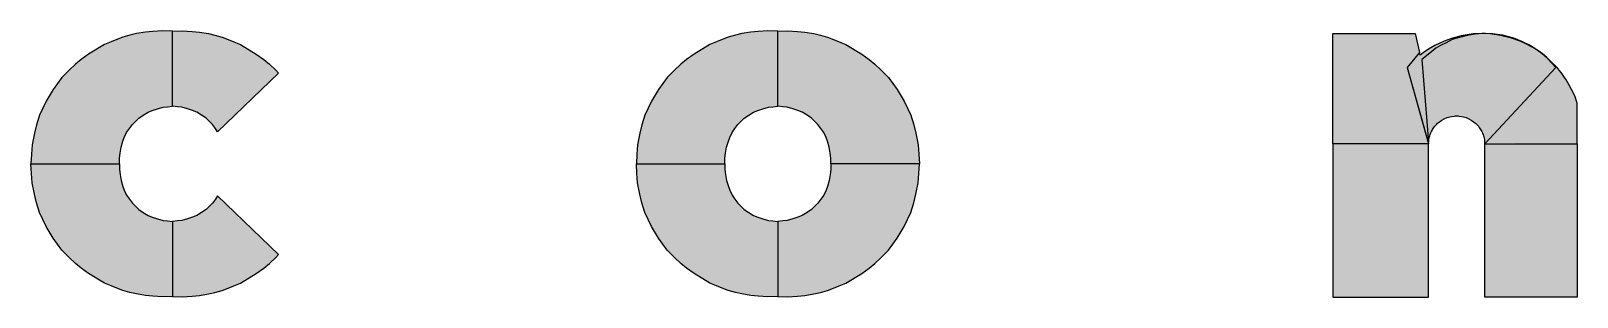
# Model space of a CAD drawing. Extents: x 0 to 119, y 0 to 84.
# Drawn here: x 112.808 to 113.933, y 7.753 to 7.947 of the extents above; entities that cross this region are included whole.
import ezdxf

# ---------------------------------------------------------------- set-up
doc = ezdxf.new("R2010")
doc.units = 0
doc.header["$MEASUREMENT"] = 0
doc.layers.add('15', color=8, linetype='CONTINUOUS')

msp = doc.modelspace()

# ---------------------------------------------------------------- linework, layer by layer
at = {"layer": '15', "linetype": 'Continuous'}
for points in [[(112.872308, 7.849754), (112.872308, 7.853894), (112.872861, 7.857548), (112.873522, 7.861849), (112.87486, 7.866354), (112.875885, 7.869024), (112.877595, 7.872473), (112.879591, 7.87557), (112.881799, 7.878364), (112.884034, 7.880599), (112.886436, 7.883001), (112.889672, 7.88517), (112.89325, 7.887347), (112.896277, 7.888706), (112.899947, 7.889907), (112.90415, 7.891041), (112.90722, 7.891375), (112.91091, 7.891685), (112.910912, 7.946476), (112.903718, 7.94661), (112.896666, 7.946208), (112.891257, 7.945581), (112.884749, 7.944594), (112.880007, 7.943491), (112.874768, 7.941947), (112.870357, 7.940403), (112.866276, 7.938694), (112.861424, 7.936653), (112.849897, 7.929737), (112.844409, 7.925783), (112.840264, 7.922468), (112.835713, 7.917917), (112.830394, 7.912598), (112.824161, 7.903906), (112.818969, 7.89541), (112.814092, 7.885184), (112.81189, 7.878262), (112.810474, 7.871969), (112.808875, 7.863694), (112.808271, 7.856708), (112.807943, 7.849754), (112.872308, 7.849754)], [(112.943771, 7.873176), (112.942229, 7.87557), (112.940021, 7.878364), (112.937786, 7.880599), (112.935384, 7.883001), (112.932148, 7.88517), (112.928569, 7.887347), (112.925542, 7.888706), (112.921872, 7.889907), (112.917669, 7.891041), (112.9146, 7.891375), (112.91091, 7.891685), (112.910908, 7.946476), (112.918102, 7.94661), (112.925153, 7.946208), (112.930563, 7.945581), (112.937071, 7.944594), (112.941813, 7.943491), (112.947051, 7.941947), (112.951463, 7.940403), (112.955543, 7.938694), (112.960396, 7.936653), (112.971922, 7.929737), (112.977411, 7.925783), (112.981556, 7.922468), (112.986107, 7.917917), (112.988121, 7.915903), (112.943771, 7.873176)], [(113.312827, 7.849754), (113.312827, 7.853894), (113.313379, 7.857548), (113.314041, 7.861849), (113.315378, 7.866354), (113.316404, 7.869024), (113.318114, 7.872473), (113.32011, 7.87557), (113.322317, 7.878364), (113.324553, 7.880599), (113.326955, 7.883001), (113.330191, 7.88517), (113.333769, 7.887347), (113.336796, 7.888706), (113.340466, 7.889907), (113.344669, 7.891041), (113.347739, 7.891375), (113.351429, 7.891685), (113.351431, 7.946476), (113.344237, 7.94661), (113.337185, 7.946208), (113.331775, 7.945581), (113.325268, 7.944594), (113.320525, 7.943491), (113.315287, 7.941947), (113.310876, 7.940403), (113.306795, 7.938694), (113.301943, 7.936653), (113.290416, 7.929737), (113.284928, 7.925783), (113.280782, 7.922468), (113.276232, 7.917917), (113.270913, 7.912598), (113.26468, 7.903906), (113.259488, 7.89541), (113.254611, 7.885184), (113.252408, 7.878262), (113.250993, 7.871969), (113.249393, 7.863694), (113.24879, 7.856708), (113.248462, 7.849754), (113.312827, 7.849754)], [(113.39003, 7.849754), (113.39003, 7.853894), (113.389478, 7.857548), (113.388816, 7.861849), (113.387479, 7.866354), (113.386453, 7.869024), (113.384743, 7.872473), (113.382748, 7.87557), (113.38054, 7.878364), (113.378304, 7.880599), (113.375902, 7.883001), (113.372666, 7.88517), (113.369088, 7.887347), (113.366061, 7.888706), (113.362391, 7.889907), (113.358188, 7.891041), (113.355119, 7.891375), (113.351429, 7.891685), (113.351427, 7.946476), (113.358621, 7.94661), (113.365672, 7.946208), (113.371082, 7.945581), (113.377589, 7.944594), (113.382332, 7.943491), (113.38757, 7.941947), (113.391981, 7.940403), (113.396062, 7.938694), (113.400915, 7.936653), (113.412441, 7.929737), (113.417929, 7.925783), (113.422075, 7.922468), (113.426625, 7.917917), (113.431945, 7.912598), (113.438177, 7.903906), (113.443369, 7.89541), (113.448246, 7.885184), (113.450449, 7.878262), (113.451865, 7.871969), (113.453464, 7.863694), (113.454067, 7.856708), (113.454395, 7.849754), (113.39003, 7.849754)], [(113.809289, 7.919951), (113.824817, 7.864563), (113.755322, 7.864236), (113.755322, 7.944636), (113.815211, 7.944636), (113.818339, 7.930738), (113.809289, 7.919951)], [(113.82481, 7.86424), (113.824817, 7.864563), (113.824822, 7.864818), (113.824841, 7.865265), (113.82486, 7.865604), (113.824905, 7.866133), (113.824964, 7.866688), (113.82507, 7.867471), (113.82525, 7.868407), (113.825463, 7.869355), (113.825711, 7.8702), (113.826051, 7.871204), (113.826345, 7.871956), (113.826677, 7.872714), (113.826927, 7.873246), (113.827402, 7.874148), (113.827812, 7.874847), (113.828292, 7.875594), (113.828754, 7.876255), (113.829402, 7.877107), (113.830044, 7.877846), (113.830827, 7.87867), (113.831464, 7.879307), (113.832864, 7.880455), (113.834604, 7.881673), (113.836299, 7.882575), (113.838326, 7.883433), (113.840286, 7.884021), (113.841646, 7.884331), (113.843692, 7.884575), (113.844446, 7.884621), (113.845147, 7.884637), (113.846086, 7.884616), (113.846841, 7.884571), (113.848887, 7.884326), (113.850247, 7.884016), (113.852207, 7.883429), (113.854233, 7.882571), (113.855929, 7.881669), (113.857669, 7.880451), (113.859068, 7.879303), (113.859705, 7.878666), (113.860489, 7.877842), (113.861131, 7.877103), (113.861779, 7.876251), (113.862241, 7.875589), (113.862721, 7.874842), (113.86313, 7.874144), (113.863605, 7.873242), (113.863856, 7.87271), (113.864188, 7.871951), (113.864481, 7.871199), (113.864821, 7.870195), (113.865069, 7.869351), (113.865283, 7.868402), (113.865462, 7.867467), (113.865569, 7.866684), (113.865611, 7.866288), (113.865611, 7.865406), (113.865611, 7.865084), (113.865611, 7.864809), (113.865611, 7.864571), (113.865611, 7.864236), (113.932922, 7.864236), (113.932922, 7.888897), (113.932922, 7.893923), (113.932685, 7.894722), (113.93119, 7.899403), (113.928785, 7.903954), (113.927021, 7.907614), (113.925034, 7.910945), (113.923368, 7.913363), (113.921326, 7.916264), (113.919929, 7.917983), (113.918328, 7.919948), (113.914132, 7.924113), (113.910847, 7.927254), (113.907703, 7.929844), (113.90439, 7.932196), (113.900769, 7.934434), (113.895694, 7.937274), (113.891484, 7.939113), (113.885272, 7.941383), (113.877106, 7.943302), (113.869785, 7.944446), (113.863583, 7.944643), (113.857418, 7.944391), (113.848598, 7.943017), (113.841535, 7.940956), (113.836309, 7.939197), (113.829471, 7.935876), (113.824847, 7.933259), (113.820874, 7.93059), (113.818749, 7.92892), (113.818339, 7.930738), (113.812639, 7.923943), (113.809289, 7.919951), (113.824811, 7.864236)], [(113.82481, 7.86424), (113.824817, 7.864563), (113.824822, 7.864818), (113.824841, 7.865265), (113.82486, 7.865604), (113.824905, 7.866133), (113.824964, 7.866688), (113.82507, 7.867471), (113.82525, 7.868407), (113.825463, 7.869355), (113.825711, 7.8702), (113.826051, 7.871204), (113.826345, 7.871956), (113.826677, 7.872714), (113.826927, 7.873246), (113.827402, 7.874148), (113.827812, 7.874847), (113.828292, 7.875594), (113.828754, 7.876255), (113.829402, 7.877107), (113.830044, 7.877846), (113.830827, 7.87867), (113.831464, 7.879307), (113.832864, 7.880455), (113.834604, 7.881673), (113.836299, 7.882575), (113.838326, 7.883433), (113.840286, 7.884021), (113.841646, 7.884331), (113.843692, 7.884575), (113.844446, 7.884621), (113.845147, 7.884637), (113.846086, 7.884616), (113.846841, 7.884571), (113.848887, 7.884326), (113.850247, 7.884016), (113.852207, 7.883429), (113.854233, 7.882571), (113.855929, 7.881669), (113.857669, 7.880451), (113.859068, 7.879303), (113.859705, 7.878666), (113.860489, 7.877842), (113.861131, 7.877103), (113.861779, 7.876251), (113.862241, 7.875589), (113.862721, 7.874842), (113.86313, 7.874144), (113.863605, 7.873242), (113.863856, 7.87271), (113.864188, 7.871951), (113.864481, 7.871199), (113.864821, 7.870195), (113.865069, 7.869351), (113.865283, 7.868402), (113.865462, 7.867467), (113.865569, 7.866684), (113.865628, 7.866129), (113.865673, 7.865599), (113.865692, 7.86526), (113.865711, 7.864813), (113.865715, 7.864559), (113.865722, 7.864236), (113.9174, 7.919951), (113.914586, 7.92317), (113.911447, 7.926457), (113.908873, 7.92872), (113.906442, 7.930725), (113.902293, 7.933783), (113.897911, 7.936493), (113.892729, 7.938814), (113.886898, 7.941356), (113.87863, 7.943429), (113.871309, 7.944574), (113.866196, 7.944642), (113.86368, 7.944581), (113.858781, 7.944316), (113.85288, 7.943269), (113.847454, 7.941841), (113.842124, 7.940223), (113.837555, 7.937939), (113.833557, 7.935845), (113.830131, 7.933941), (113.82718, 7.931657), (113.823373, 7.928516), (113.820011, 7.92575), (113.82485, 7.865434)], [(113.824811, 7.864236), (113.755322, 7.864236), (113.755322, 7.752636), (113.824922, 7.752636), (113.824811, 7.864236)], [(113.865722, 7.864236), (113.932922, 7.864236), (113.932922, 7.752636), (113.865722, 7.752636), (113.865722, 7.864236)], [(112.872308, 7.849754), (112.872308, 7.845615), (112.872861, 7.841961), (112.873522, 7.83766), (112.87486, 7.833155), (112.875885, 7.830485), (112.877595, 7.827036), (112.879591, 7.823939), (112.881799, 7.821145), (112.884034, 7.818909), (112.886436, 7.816507), (112.889672, 7.814339), (112.89325, 7.812162), (112.896277, 7.810803), (112.899947, 7.809602), (112.90415, 7.808467), (112.90722, 7.808134), (112.91091, 7.807824), (112.910912, 7.753033), (112.903718, 7.752898), (112.896666, 7.7533), (112.891257, 7.753928), (112.884749, 7.754915), (112.880007, 7.756018), (112.874768, 7.757562), (112.870357, 7.759106), (112.866276, 7.760815), (112.861424, 7.762856), (112.849897, 7.769772), (112.844409, 7.773726), (112.840264, 7.777041), (112.835713, 7.781592), (112.830394, 7.786911), (112.824161, 7.795603), (112.818969, 7.804099), (112.814092, 7.814325), (112.81189, 7.821247), (112.810474, 7.82754), (112.808875, 7.835815), (112.808271, 7.842801), (112.807943, 7.849754), (112.872308, 7.849754)], [(113.312827, 7.849754), (113.312827, 7.845615), (113.313379, 7.841961), (113.314041, 7.83766), (113.315378, 7.833155), (113.316404, 7.830485), (113.318114, 7.827036), (113.32011, 7.823939), (113.322317, 7.821145), (113.324553, 7.818909), (113.326955, 7.816507), (113.330191, 7.814339), (113.333769, 7.812162), (113.336796, 7.810803), (113.340466, 7.809602), (113.344669, 7.808467), (113.347739, 7.808134), (113.351429, 7.807824), (113.351431, 7.753033), (113.344237, 7.752898), (113.337185, 7.7533), (113.331775, 7.753928), (113.325268, 7.754915), (113.320525, 7.756018), (113.315287, 7.757562), (113.310876, 7.759106), (113.306795, 7.760815), (113.301943, 7.762856), (113.290416, 7.769772), (113.284928, 7.773726), (113.280782, 7.777041), (113.276232, 7.781592), (113.270913, 7.786911), (113.26468, 7.795603), (113.259488, 7.804099), (113.254611, 7.814325), (113.252408, 7.821247), (113.250993, 7.82754), (113.249393, 7.835815), (113.24879, 7.842801), (113.248462, 7.849754), (113.312827, 7.849754)], [(113.39003, 7.849754), (113.39003, 7.845615), (113.389478, 7.841961), (113.388816, 7.83766), (113.387479, 7.833155), (113.386453, 7.830485), (113.384743, 7.827036), (113.382748, 7.823939), (113.38054, 7.821145), (113.378304, 7.818909), (113.375902, 7.816507), (113.372666, 7.814339), (113.369088, 7.812162), (113.366061, 7.810803), (113.362391, 7.809602), (113.358188, 7.808467), (113.355119, 7.808134), (113.351429, 7.807824), (113.351427, 7.753033), (113.358621, 7.752898), (113.365672, 7.7533), (113.371082, 7.753928), (113.377589, 7.754915), (113.382332, 7.756018), (113.38757, 7.757562), (113.391982, 7.759106), (113.396062, 7.760815), (113.400915, 7.762856), (113.412441, 7.769772), (113.417929, 7.773726), (113.422075, 7.777041), (113.426625, 7.781592), (113.431945, 7.786911), (113.438177, 7.795603), (113.443369, 7.804099), (113.448246, 7.814325), (113.450449, 7.821247), (113.451865, 7.82754), (113.453464, 7.835815), (113.454067, 7.842801), (113.454395, 7.849754), (113.39003, 7.849754)], [(112.943771, 7.826333), (112.942229, 7.823939), (112.940021, 7.821145), (112.937786, 7.818909), (112.935384, 7.816507), (112.932148, 7.814339), (112.928569, 7.812162), (112.925542, 7.810803), (112.921872, 7.809602), (112.917669, 7.808467), (112.9146, 7.808134), (112.91091, 7.807824), (112.910908, 7.753033), (112.918102, 7.752898), (112.925153, 7.7533), (112.930563, 7.753928), (112.937071, 7.754915), (112.941813, 7.756018), (112.947051, 7.757562), (112.951463, 7.759106), (112.955543, 7.760815), (112.960396, 7.762856), (112.971922, 7.769772), (112.977411, 7.773726), (112.981556, 7.777041), (112.986107, 7.781592), (112.988121, 7.783606), (112.943771, 7.826333)]]:
    msp.add_lwpolyline(points, dxfattribs=at)
for points in [[(112.874768, 7.941947), (112.87486, 7.866354), (112.880007, 7.943491)], [(112.87486, 7.866354), (112.875885, 7.869024), (112.880007, 7.943491)], [(112.880007, 7.943491), (112.875885, 7.869024), (112.877595, 7.872473)], [(112.879591, 7.87557), (112.880007, 7.943491), (112.877595, 7.872473)], [(112.881799, 7.878364), (112.880007, 7.943491), (112.879591, 7.87557)], [(112.881799, 7.878364), (112.884749, 7.944594), (112.880007, 7.943491)], [(112.884034, 7.880599), (112.884749, 7.944594), (112.881799, 7.878364)], [(112.884034, 7.880599), (112.886436, 7.883001), (112.884749, 7.944594)], [(112.884749, 7.944594), (112.886436, 7.883001), (112.891257, 7.945581)], [(112.886436, 7.883001), (112.889672, 7.88517), (112.891257, 7.945581)], [(112.889672, 7.88517), (112.89325, 7.887347), (112.891257, 7.945581)], [(112.89325, 7.887347), (112.896666, 7.946208), (112.891257, 7.945581)], [(112.89325, 7.887347), (112.896277, 7.888706), (112.896666, 7.946208)], [(112.896277, 7.888706), (112.899947, 7.889907), (112.896666, 7.946208)], [(112.896666, 7.946208), (112.899947, 7.889907), (112.903718, 7.94661)], [(112.899947, 7.889907), (112.90415, 7.891041), (112.903718, 7.94661)], [(112.903718, 7.94661), (112.90415, 7.891041), (112.910912, 7.946476)], [(112.90415, 7.891041), (112.90722, 7.891375), (112.910912, 7.946476)], [(112.910912, 7.946476), (112.90722, 7.891375), (112.91091, 7.891685)], [(112.91091, 7.891685), (112.910908, 7.946476), (112.918102, 7.94661)], [(112.9146, 7.891375), (112.91091, 7.891685), (112.918102, 7.94661)], [(112.917669, 7.891041), (112.9146, 7.891375), (112.918102, 7.94661)], [(112.917669, 7.891041), (112.918102, 7.94661), (112.921872, 7.889907)], [(112.918102, 7.94661), (112.925153, 7.946208), (112.921872, 7.889907)], [(112.921872, 7.889907), (112.925153, 7.946208), (112.925542, 7.888706)], [(112.925153, 7.946208), (112.930563, 7.945581), (112.925542, 7.888706)], [(112.925542, 7.888706), (112.930563, 7.945581), (112.928569, 7.887347)], [(112.932148, 7.88517), (112.928569, 7.887347), (112.930563, 7.945581)], [(112.932148, 7.88517), (112.930563, 7.945581), (112.937071, 7.944594)], [(112.932148, 7.88517), (112.937071, 7.944594), (112.935384, 7.883001)], [(112.937786, 7.880599), (112.935384, 7.883001), (112.937071, 7.944594)], [(112.937786, 7.880599), (112.937071, 7.944594), (112.941813, 7.943491)], [(112.937786, 7.880599), (112.941813, 7.943491), (112.940021, 7.878364)], [(112.942229, 7.87557), (112.940021, 7.878364), (112.941813, 7.943491)], [(112.942229, 7.87557), (112.941813, 7.943491), (112.947051, 7.941947)], [(113.315287, 7.941947), (113.315378, 7.866354), (113.320525, 7.943491)], [(113.315378, 7.866354), (113.316404, 7.869024), (113.320525, 7.943491)], [(113.320525, 7.943491), (113.316404, 7.869024), (113.318114, 7.872473)], [(113.32011, 7.87557), (113.320525, 7.943491), (113.318114, 7.872473)], [(113.322317, 7.878364), (113.320525, 7.943491), (113.32011, 7.87557)], [(113.322317, 7.878364), (113.325268, 7.944594), (113.320525, 7.943491)], [(113.324553, 7.880599), (113.325268, 7.944594), (113.322317, 7.878364)], [(113.324553, 7.880599), (113.326955, 7.883001), (113.325268, 7.944594)], [(113.325268, 7.944594), (113.326955, 7.883001), (113.331775, 7.945581)], [(113.326955, 7.883001), (113.330191, 7.88517), (113.331775, 7.945581)], [(113.330191, 7.88517), (113.333769, 7.887347), (113.331775, 7.945581)], [(113.333769, 7.887347), (113.337185, 7.946208), (113.331775, 7.945581)], [(113.333769, 7.887347), (113.336796, 7.888706), (113.337185, 7.946208)], [(113.336796, 7.888706), (113.340466, 7.889907), (113.337185, 7.946208)], [(113.337185, 7.946208), (113.340466, 7.889907), (113.344237, 7.94661)], [(113.340466, 7.889907), (113.344669, 7.891041), (113.344237, 7.94661)], [(113.344237, 7.94661), (113.344669, 7.891041), (113.351431, 7.946476)], [(113.344669, 7.891041), (113.347739, 7.891375), (113.351431, 7.946476)], [(113.351431, 7.946476), (113.347739, 7.891375), (113.351429, 7.891685)], [(113.351429, 7.891685), (113.351427, 7.946476), (113.358621, 7.94661)], [(113.355119, 7.891375), (113.351429, 7.891685), (113.358621, 7.94661)], [(113.358188, 7.891041), (113.355119, 7.891375), (113.358621, 7.94661)], [(113.358188, 7.891041), (113.358621, 7.94661), (113.362391, 7.889907)], [(113.358621, 7.94661), (113.365672, 7.946208), (113.362391, 7.889907)], [(113.365672, 7.946208), (113.366061, 7.888706), (113.362391, 7.889907)], [(113.366061, 7.888706), (113.365672, 7.946208), (113.371082, 7.945581)], [(113.369088, 7.887347), (113.366061, 7.888706), (113.371082, 7.945581)], [(113.372666, 7.88517), (113.369088, 7.887347), (113.371082, 7.945581)], [(113.377589, 7.944594), (113.372666, 7.88517), (113.371082, 7.945581)], [(113.377589, 7.944594), (113.375902, 7.883001), (113.372666, 7.88517)], [(113.378304, 7.880599), (113.375902, 7.883001), (113.377589, 7.944594)], [(113.382332, 7.943491), (113.378304, 7.880599), (113.377589, 7.944594)], [(113.38054, 7.878364), (113.378304, 7.880599), (113.382332, 7.943491)], [(113.382748, 7.87557), (113.38054, 7.878364), (113.382332, 7.943491)], [(113.38757, 7.941947), (113.382748, 7.87557), (113.382332, 7.943491)], [(113.809289, 7.919951), (113.755322, 7.864236), (113.755322, 7.944636)], [(113.809289, 7.919951), (113.755322, 7.944636), (113.815211, 7.944636)], [(113.809289, 7.919951), (113.815211, 7.944636), (113.818339, 7.930738)], [(113.848598, 7.943017), (113.841535, 7.940956), (113.841646, 7.884331)], [(113.848598, 7.943017), (113.841646, 7.884331), (113.843692, 7.884575)], [(113.848598, 7.943017), (113.843692, 7.884575), (113.843692, 7.884575)], [(113.848598, 7.943017), (113.843692, 7.884575), (113.844446, 7.884621)], [(113.848598, 7.943017), (113.844446, 7.884621), (113.845147, 7.884637)], [(113.848598, 7.943017), (113.845147, 7.884637), (113.846086, 7.884616)], [(113.848598, 7.943017), (113.846086, 7.884616), (113.848887, 7.884326)], [(113.85288, 7.943269), (113.847454, 7.941841), (113.848887, 7.884326)], [(113.857418, 7.944391), (113.848598, 7.943017), (113.848887, 7.884326)], [(113.857418, 7.944391), (113.848887, 7.884326), (113.850247, 7.884016)], [(113.85288, 7.943269), (113.848887, 7.884326), (113.850247, 7.884016)], [(113.857418, 7.944391), (113.850247, 7.884016), (113.852207, 7.883429)], [(113.85288, 7.943269), (113.850247, 7.884016), (113.852207, 7.883429)], [(113.857418, 7.944391), (113.852207, 7.883429), (113.854233, 7.882571)], [(113.85288, 7.943269), (113.852207, 7.883429), (113.854233, 7.882571)], [(113.858781, 7.944316), (113.85288, 7.943269), (113.854233, 7.882571)], [(113.857418, 7.944391), (113.854233, 7.882571), (113.855929, 7.881669)], [(113.858781, 7.944316), (113.854233, 7.882571), (113.855929, 7.881669)], [(113.857418, 7.944391), (113.855929, 7.881669), (113.857669, 7.880451)], [(113.858781, 7.944316), (113.855929, 7.881669), (113.857669, 7.880451)], [(113.863583, 7.944643), (113.857418, 7.944391), (113.857669, 7.880451)], [(113.863583, 7.944643), (113.857669, 7.880451), (113.859068, 7.879303)], [(113.858781, 7.944316), (113.857669, 7.880451), (113.859068, 7.879303)], [(113.86368, 7.944581), (113.858781, 7.944316), (113.859068, 7.879303)], [(113.863583, 7.944643), (113.859068, 7.879303), (113.859068, 7.879303)], [(113.863583, 7.944643), (113.859068, 7.879303), (113.859705, 7.878666)], [(113.86368, 7.944581), (113.859068, 7.879303), (113.859068, 7.879303)], [(113.86368, 7.944581), (113.859068, 7.879303), (113.859705, 7.878666)], [(113.863583, 7.944643), (113.859705, 7.878666), (113.860489, 7.877842)], [(113.86368, 7.944581), (113.859705, 7.878666), (113.860489, 7.877842)], [(113.863583, 7.944643), (113.860489, 7.877842), (113.861131, 7.877103)], [(113.86368, 7.944581), (113.860489, 7.877842), (113.861131, 7.877103)], [(113.863583, 7.944643), (113.861131, 7.877103), (113.861779, 7.876251)], [(113.86368, 7.944581), (113.861131, 7.877103), (113.861779, 7.876251)], [(113.863583, 7.944643), (113.861779, 7.876251), (113.862241, 7.875589)], [(113.86368, 7.944581), (113.861779, 7.876251), (113.862241, 7.875589)], [(113.863583, 7.944643), (113.862241, 7.875589), (113.862721, 7.874842)], [(113.86368, 7.944581), (113.862241, 7.875589), (113.862721, 7.874842)], [(113.863583, 7.944643), (113.862721, 7.874842), (113.86313, 7.874144)], [(113.86368, 7.944581), (113.862721, 7.874842), (113.86313, 7.874144)], [(113.869785, 7.944446), (113.863583, 7.944643), (113.86313, 7.874144)], [(113.86368, 7.944581), (113.86313, 7.874144), (113.863605, 7.873242)], [(113.869785, 7.944446), (113.86313, 7.874144), (113.863605, 7.873242)], [(113.866196, 7.944642), (113.86368, 7.944581), (113.863605, 7.873242)], [(113.866196, 7.944642), (113.863605, 7.873242), (113.863856, 7.87271)], [(113.869785, 7.944446), (113.863605, 7.873242), (113.863856, 7.87271)], [(113.866196, 7.944642), (113.863856, 7.87271), (113.864188, 7.871951)], [(113.869785, 7.944446), (113.863856, 7.87271), (113.864188, 7.871951)], [(113.866196, 7.944642), (113.864188, 7.871951), (113.864821, 7.870195)], [(113.869785, 7.944446), (113.864188, 7.871951), (113.864821, 7.870195)], [(113.866196, 7.944642), (113.864821, 7.870195), (113.864821, 7.870195)], [(113.866196, 7.944642), (113.864821, 7.870195), (113.865069, 7.869351)], [(113.869785, 7.944446), (113.864821, 7.870195), (113.864821, 7.870195)], [(113.869785, 7.944446), (113.864821, 7.870195), (113.865069, 7.869351)], [(113.866196, 7.944642), (113.865069, 7.869351), (113.865283, 7.868402)], [(113.869785, 7.944446), (113.865069, 7.869351), (113.865283, 7.868402)], [(113.866196, 7.944642), (113.865283, 7.868402), (113.865462, 7.867467)], [(113.869785, 7.944446), (113.865283, 7.868402), (113.865462, 7.867467)], [(113.866196, 7.944642), (113.865462, 7.867467), (113.865569, 7.866684)], [(113.869785, 7.944446), (113.865462, 7.867467), (113.865569, 7.866684)], [(113.866196, 7.944642), (113.865569, 7.866684), (113.865628, 7.866129)], [(113.869785, 7.944446), (113.865569, 7.866684), (113.865611, 7.866288)], [(113.869785, 7.944446), (113.865611, 7.866288), (113.865611, 7.865406)], [(113.869785, 7.944446), (113.865611, 7.865406), (113.932922, 7.864236)], [(113.866196, 7.944642), (113.865628, 7.866129), (113.865628, 7.866129)], [(113.866196, 7.944642), (113.865628, 7.866129), (113.865673, 7.865599)], [(113.866196, 7.944642), (113.865673, 7.865599), (113.865692, 7.86526)], [(113.866196, 7.944642), (113.865692, 7.86526), (113.865711, 7.864813)], [(113.9174, 7.919951), (113.866196, 7.944642), (113.865711, 7.864813)], [(113.9174, 7.919951), (113.871309, 7.944574), (113.866196, 7.944642)], [(113.869785, 7.944446), (113.932922, 7.864236), (113.877106, 7.943302)], [(113.9174, 7.919951), (113.87863, 7.943429), (113.871309, 7.944574)], [(113.885272, 7.941383), (113.877106, 7.943302), (113.932922, 7.864236)], [(113.9174, 7.919951), (113.886898, 7.941356), (113.87863, 7.943429)], [(112.872308, 7.849754), (112.861424, 7.936653), (112.849897, 7.929737)], [(112.866276, 7.938694), (112.861424, 7.936653), (112.872308, 7.849754)], [(112.866276, 7.938694), (112.872308, 7.849754), (112.870357, 7.940403)], [(112.870357, 7.940403), (112.872308, 7.853894), (112.874768, 7.941947)], [(112.870357, 7.940403), (112.872308, 7.849754), (112.872308, 7.853894)], [(112.874768, 7.941947), (112.872308, 7.853894), (112.872861, 7.857548)], [(112.872861, 7.857548), (112.873522, 7.861849), (112.874768, 7.941947)], [(112.873522, 7.861849), (112.87486, 7.866354), (112.874768, 7.941947)], [(112.942229, 7.87557), (112.947051, 7.941947), (112.943771, 7.873176)], [(112.988121, 7.915903), (112.943771, 7.873176), (112.947051, 7.941947)], [(112.988121, 7.915903), (112.947051, 7.941947), (112.951463, 7.940403)], [(112.988121, 7.915903), (112.951463, 7.940403), (112.955543, 7.938694)], [(112.988121, 7.915903), (112.955543, 7.938694), (112.960396, 7.936653)], [(112.960396, 7.936653), (112.971922, 7.929737), (112.988121, 7.915903)], [(113.312827, 7.849754), (113.301943, 7.936653), (113.290416, 7.929737)], [(113.306795, 7.938694), (113.301943, 7.936653), (113.312827, 7.849754)], [(113.306795, 7.938694), (113.312827, 7.849754), (113.310876, 7.940403)], [(113.310876, 7.940403), (113.312827, 7.853894), (113.315287, 7.941947)], [(113.310876, 7.940403), (113.312827, 7.849754), (113.312827, 7.853894)], [(113.315287, 7.941947), (113.312827, 7.853894), (113.313379, 7.857548)], [(113.313379, 7.857548), (113.314041, 7.861849), (113.315287, 7.941947)], [(113.314041, 7.861849), (113.315378, 7.866354), (113.315287, 7.941947)], [(113.38757, 7.941947), (113.384743, 7.872473), (113.382748, 7.87557)], [(113.38757, 7.941947), (113.386453, 7.869024), (113.384743, 7.872473)], [(113.38757, 7.941947), (113.387479, 7.866354), (113.386453, 7.869024)], [(113.38757, 7.941947), (113.388816, 7.861849), (113.387479, 7.866354)], [(113.391981, 7.940403), (113.388816, 7.861849), (113.38757, 7.941947)], [(113.391981, 7.940403), (113.389478, 7.857548), (113.388816, 7.861849)], [(113.391981, 7.940403), (113.39003, 7.853894), (113.389478, 7.857548)], [(113.454395, 7.849754), (113.39003, 7.849754), (113.391981, 7.940403)], [(113.391981, 7.940403), (113.39003, 7.849754), (113.39003, 7.853894)], [(113.454395, 7.849754), (113.391981, 7.940403), (113.396062, 7.938694)], [(113.454395, 7.849754), (113.396062, 7.938694), (113.400915, 7.936653)], [(113.454395, 7.849754), (113.400915, 7.936653), (113.412441, 7.929737)], [(113.820874, 7.93059), (113.82481, 7.86424), (113.824847, 7.933259)], [(113.823373, 7.928516), (113.82481, 7.86424), (113.82718, 7.931657)], [(113.824847, 7.933259), (113.82481, 7.86424), (113.82481, 7.86424)], [(113.824847, 7.933259), (113.82481, 7.86424), (113.82481, 7.86424)], [(113.82481, 7.86424), (113.824817, 7.864563), (113.824847, 7.933259)], [(113.82718, 7.931657), (113.824817, 7.864563), (113.82481, 7.86424)], [(113.824817, 7.864563), (113.824822, 7.864818), (113.824847, 7.933259)], [(113.82718, 7.931657), (113.824822, 7.864818), (113.824817, 7.864563)], [(113.824847, 7.933259), (113.824822, 7.864818), (113.829471, 7.935876)], [(113.829471, 7.935876), (113.824841, 7.865265), (113.824822, 7.864818)], [(113.824822, 7.864818), (113.824841, 7.865265), (113.82718, 7.931657)], [(113.824841, 7.865265), (113.824905, 7.866133), (113.829471, 7.935876)], [(113.824841, 7.865265), (113.824905, 7.866133), (113.82718, 7.931657)], [(113.824905, 7.866133), (113.824964, 7.866688), (113.829471, 7.935876)], [(113.824905, 7.866133), (113.824964, 7.866688), (113.82718, 7.931657)], [(113.824964, 7.866688), (113.82507, 7.867471), (113.829471, 7.935876)], [(113.824964, 7.866688), (113.82507, 7.867471), (113.82718, 7.931657)], [(113.82507, 7.867471), (113.82525, 7.868407), (113.829471, 7.935876)], [(113.82507, 7.867471), (113.82525, 7.868407), (113.82718, 7.931657)], [(113.82525, 7.868407), (113.825463, 7.869355), (113.829471, 7.935876)], [(113.82525, 7.868407), (113.825463, 7.869355), (113.82718, 7.931657)], [(113.825463, 7.869355), (113.826051, 7.871204), (113.829471, 7.935876)], [(113.825463, 7.869355), (113.826051, 7.871204), (113.82718, 7.931657)], [(113.829471, 7.935876), (113.826051, 7.871204), (113.826051, 7.871204)], [(113.826051, 7.871204), (113.826345, 7.871956), (113.829471, 7.935876)], [(113.82718, 7.931657), (113.826051, 7.871204), (113.826051, 7.871204)], [(113.826051, 7.871204), (113.826345, 7.871956), (113.82718, 7.931657)], [(113.826345, 7.871956), (113.826677, 7.872714), (113.829471, 7.935876)], [(113.826345, 7.871956), (113.826677, 7.872714), (113.82718, 7.931657)], [(113.826677, 7.872714), (113.826927, 7.873246), (113.829471, 7.935876)], [(113.826677, 7.872714), (113.826927, 7.873246), (113.82718, 7.931657)], [(113.826927, 7.873246), (113.827402, 7.874148), (113.829471, 7.935876)], [(113.82718, 7.931657), (113.826927, 7.873246), (113.830131, 7.933941)], [(113.826927, 7.873246), (113.827402, 7.874148), (113.830131, 7.933941)], [(113.827402, 7.874148), (113.827812, 7.874847), (113.829471, 7.935876)], [(113.827402, 7.874148), (113.827812, 7.874847), (113.830131, 7.933941)], [(113.827812, 7.874847), (113.828292, 7.875594), (113.829471, 7.935876)], [(113.827812, 7.874847), (113.828292, 7.875594), (113.830131, 7.933941)], [(113.828292, 7.875594), (113.828754, 7.876255), (113.829471, 7.935876)], [(113.828292, 7.875594), (113.828754, 7.876255), (113.830131, 7.933941)], [(113.828754, 7.876255), (113.829402, 7.877107), (113.829471, 7.935876)], [(113.829402, 7.877107), (113.830131, 7.933941), (113.828754, 7.876255)], [(113.829471, 7.935876), (113.829402, 7.877107), (113.836309, 7.939197)], [(113.829402, 7.877107), (113.830044, 7.877846), (113.836309, 7.939197)], [(113.830044, 7.877846), (113.830131, 7.933941), (113.829402, 7.877107)], [(113.830044, 7.877846), (113.830827, 7.87867), (113.836309, 7.939197)], [(113.830044, 7.877846), (113.833557, 7.935845), (113.830131, 7.933941)], [(113.830827, 7.87867), (113.833557, 7.935845), (113.830044, 7.877846)], [(113.830827, 7.87867), (113.832864, 7.880455), (113.836309, 7.939197)], [(113.830827, 7.87867), (113.832864, 7.880455), (113.833557, 7.935845)], [(113.832864, 7.880455), (113.834604, 7.881673), (113.836309, 7.939197)], [(113.832864, 7.880455), (113.834604, 7.881673), (113.833557, 7.935845)], [(113.833557, 7.935845), (113.834604, 7.881673), (113.837555, 7.937939)], [(113.834604, 7.881673), (113.836299, 7.882575), (113.836309, 7.939197)], [(113.834604, 7.881673), (113.836299, 7.882575), (113.837555, 7.937939)], [(113.836299, 7.882575), (113.838326, 7.883433), (113.836309, 7.939197)], [(113.837555, 7.937939), (113.836299, 7.882575), (113.838326, 7.883433)], [(113.836309, 7.939197), (113.838326, 7.883433), (113.841535, 7.940956)], [(113.842124, 7.940223), (113.837555, 7.937939), (113.838326, 7.883433)], [(113.838326, 7.883433), (113.840286, 7.884021), (113.841535, 7.940956)], [(113.842124, 7.940223), (113.838326, 7.883433), (113.840286, 7.884021)], [(113.841535, 7.940956), (113.840286, 7.884021), (113.841646, 7.884331)], [(113.842124, 7.940223), (113.840286, 7.884021), (113.841646, 7.884331)], [(113.842124, 7.940223), (113.841646, 7.884331), (113.843692, 7.884575)], [(113.847454, 7.941841), (113.842124, 7.940223), (113.843692, 7.884575)], [(113.847454, 7.941841), (113.843692, 7.884575), (113.843692, 7.884575)], [(113.847454, 7.941841), (113.843692, 7.884575), (113.844446, 7.884621)], [(113.847454, 7.941841), (113.844446, 7.884621), (113.845147, 7.884637)], [(113.847454, 7.941841), (113.845147, 7.884637), (113.846086, 7.884616)], [(113.847454, 7.941841), (113.846086, 7.884616), (113.848887, 7.884326)], [(113.891484, 7.939113), (113.885272, 7.941383), (113.932922, 7.864236)], [(113.9174, 7.919951), (113.892729, 7.938814), (113.886898, 7.941356)], [(113.895694, 7.937274), (113.891484, 7.939113), (113.932922, 7.864236)], [(113.9174, 7.919951), (113.897911, 7.936493), (113.892729, 7.938814)], [(113.900769, 7.934434), (113.895694, 7.937274), (113.932922, 7.864236)], [(113.9174, 7.919951), (113.902293, 7.933783), (113.897911, 7.936493)], [(113.90439, 7.932196), (113.900769, 7.934434), (113.932922, 7.864236)], [(113.9174, 7.919951), (113.906442, 7.930725), (113.902293, 7.933783)], [(113.907703, 7.929844), (113.90439, 7.932196), (113.932922, 7.864236)], [(112.872308, 7.849754), (112.840264, 7.922468), (112.835713, 7.917917)], [(112.872308, 7.849754), (112.844409, 7.925783), (112.840264, 7.922468)], [(112.872308, 7.849754), (112.849897, 7.929737), (112.844409, 7.925783)], [(112.971922, 7.929737), (112.977411, 7.925783), (112.988121, 7.915903)], [(112.988121, 7.915903), (112.977411, 7.925783), (112.986107, 7.917917)], [(112.977411, 7.925783), (112.981556, 7.922468), (112.986107, 7.917917)], [(113.312827, 7.849754), (113.280782, 7.922468), (113.276232, 7.917917)], [(113.312827, 7.849754), (113.284928, 7.925783), (113.280782, 7.922468)], [(113.312827, 7.849754), (113.290416, 7.929737), (113.284928, 7.925783)], [(113.454395, 7.849754), (113.412441, 7.929737), (113.417929, 7.925783)], [(113.454395, 7.849754), (113.417929, 7.925783), (113.422075, 7.922468)], [(113.454395, 7.849754), (113.422075, 7.922468), (113.426625, 7.917917)], [(113.809289, 7.919951), (113.824817, 7.864563), (113.755322, 7.864236)], [(113.809289, 7.919951), (113.818339, 7.930738), (113.809289, 7.919951)], [(113.812639, 7.923943), (113.809289, 7.919951), (113.82481, 7.86424)], [(113.818339, 7.930738), (113.812639, 7.923943), (113.82481, 7.86424)], [(113.818749, 7.92892), (113.818339, 7.930738), (113.82481, 7.86424)], [(113.820874, 7.93059), (113.818749, 7.92892), (113.82481, 7.86424)], [(113.823373, 7.928516), (113.820011, 7.92575), (113.82481, 7.86424)], [(113.82481, 7.86424), (113.823373, 7.928516), (113.82481, 7.86424)], [(113.9174, 7.919951), (113.908873, 7.92872), (113.906442, 7.930725)], [(113.910847, 7.927254), (113.907703, 7.929844), (113.932922, 7.864236)], [(113.9174, 7.919951), (113.911447, 7.926457), (113.908873, 7.92872)], [(113.914132, 7.924113), (113.910847, 7.927254), (113.932922, 7.864236)], [(113.9174, 7.919951), (113.914586, 7.92317), (113.911447, 7.926457)], [(113.918328, 7.919948), (113.914132, 7.924113), (113.932922, 7.864236)], [(113.919929, 7.917983), (113.918328, 7.919948), (113.932922, 7.864236)], [(112.872308, 7.849754), (112.830394, 7.912598), (112.824161, 7.903906)], [(112.872308, 7.849754), (112.835713, 7.917917), (112.830394, 7.912598)], [(113.312827, 7.849754), (113.270913, 7.912598), (113.26468, 7.903906)], [(113.312827, 7.849754), (113.276232, 7.917917), (113.270913, 7.912598)], [(113.454395, 7.849754), (113.426625, 7.917917), (113.431945, 7.912598)], [(113.454395, 7.849754), (113.431945, 7.912598), (113.438177, 7.903906)], [(113.921326, 7.916264), (113.919929, 7.917983), (113.932922, 7.864236)], [(113.923368, 7.913363), (113.921326, 7.916264), (113.932922, 7.864236)], [(113.925034, 7.910945), (113.923368, 7.913363), (113.932922, 7.864236)], [(113.927021, 7.907614), (113.925034, 7.910945), (113.932922, 7.864236)], [(112.872308, 7.849754), (112.824161, 7.903906), (112.818969, 7.89541)], [(113.312827, 7.849754), (113.26468, 7.903906), (113.259488, 7.89541)], [(113.454395, 7.849754), (113.438177, 7.903906), (113.443369, 7.89541)], [(113.928785, 7.903954), (113.927021, 7.907614), (113.932922, 7.864236)], [(113.93119, 7.899403), (113.928785, 7.903954), (113.932922, 7.864236)], [(113.932922, 7.893923), (113.93119, 7.899403), (113.932922, 7.864236)], [(112.872308, 7.849754), (112.818969, 7.89541), (112.814092, 7.885184)], [(113.312827, 7.849754), (113.259488, 7.89541), (113.254611, 7.885184)], [(113.454395, 7.849754), (113.443369, 7.89541), (113.448246, 7.885184)], [(113.932922, 7.888897), (113.932922, 7.893923), (113.932922, 7.864236)], [(113.932922, 7.864236), (113.932922, 7.893923), (113.932922, 7.893923)], [(112.872308, 7.849754), (112.81189, 7.878262), (112.810474, 7.871969)], [(112.872308, 7.849754), (112.814092, 7.885184), (112.81189, 7.878262)], [(113.312827, 7.849754), (113.252408, 7.878262), (113.250993, 7.871969)], [(113.312827, 7.849754), (113.254611, 7.885184), (113.252408, 7.878262)], [(113.454395, 7.849754), (113.448246, 7.885184), (113.450449, 7.878262)], [(113.454395, 7.849754), (113.450449, 7.878262), (113.451865, 7.871969)], [(112.872308, 7.849754), (112.808875, 7.863694), (112.808271, 7.856708)], [(112.872308, 7.849754), (112.810474, 7.871969), (112.808875, 7.863694)], [(113.312827, 7.849754), (113.249393, 7.863694), (113.24879, 7.856708)], [(113.312827, 7.849754), (113.250993, 7.871969), (113.249393, 7.863694)], [(113.454395, 7.849754), (113.451865, 7.871969), (113.453464, 7.863694)], [(113.454395, 7.849754), (113.453464, 7.863694), (113.454067, 7.856708)], [(113.824811, 7.864236), (113.755322, 7.864236), (113.755322, 7.752636)], [(113.824811, 7.864236), (113.755322, 7.752636), (113.824922, 7.752636)], [(113.82481, 7.86424), (113.82481, 7.86424), (113.82481, 7.86424)], [(113.824811, 7.864236), (113.824922, 7.752636), (113.824811, 7.864236)], [(113.932922, 7.864236), (113.865611, 7.865406), (113.865611, 7.865406)], [(113.932922, 7.864236), (113.865611, 7.865406), (113.865611, 7.865406)], [(113.865611, 7.865406), (113.865611, 7.865084), (113.932922, 7.864236)], [(113.865722, 7.864236), (113.932922, 7.864236), (113.932922, 7.752636)], [(113.865722, 7.864236), (113.932922, 7.752636), (113.865722, 7.752636)], [(113.865722, 7.864236), (113.865722, 7.752636), (113.865722, 7.864236)], [(112.872308, 7.849754), (112.808271, 7.856708), (112.807943, 7.849754)], [(113.312827, 7.849754), (113.24879, 7.856708), (113.248462, 7.849754)], [(112.872308, 7.849754), (112.808271, 7.842801), (112.807943, 7.849754)], [(112.872308, 7.849754), (112.808875, 7.835815), (112.808271, 7.842801)], [(112.872308, 7.849754), (112.810474, 7.82754), (112.808875, 7.835815)], [(112.872308, 7.849754), (112.81189, 7.821247), (112.810474, 7.82754)], [(112.872308, 7.849754), (112.814092, 7.814325), (112.81189, 7.821247)], [(112.872308, 7.849754), (112.818969, 7.804099), (112.814092, 7.814325)], [(112.872308, 7.849754), (112.824161, 7.795603), (112.818969, 7.804099)], [(112.872308, 7.849754), (112.830394, 7.786911), (112.824161, 7.795603)], [(112.872308, 7.849754), (112.835713, 7.781592), (112.830394, 7.786911)], [(112.872308, 7.849754), (112.840264, 7.777041), (112.835713, 7.781592)], [(112.872308, 7.849754), (112.844409, 7.773726), (112.840264, 7.777041)], [(112.872308, 7.849754), (112.849897, 7.769772), (112.844409, 7.773726)], [(112.872308, 7.849754), (112.861424, 7.762856), (112.849897, 7.769772)], [(112.866276, 7.760815), (112.861424, 7.762856), (112.872308, 7.849754)], [(112.866276, 7.760815), (112.872308, 7.849754), (112.870357, 7.759106)], [(112.870357, 7.759106), (112.872308, 7.849754), (112.872308, 7.845615)], [(112.870357, 7.759106), (112.872308, 7.845615), (112.874768, 7.757562)], [(112.874768, 7.757562), (112.872308, 7.845615), (112.872861, 7.841961)], [(112.872861, 7.841961), (112.873522, 7.83766), (112.874768, 7.757562)], [(113.312827, 7.849754), (113.24879, 7.842801), (113.248462, 7.849754)], [(113.312827, 7.849754), (113.249393, 7.835815), (113.24879, 7.842801)], [(113.312827, 7.849754), (113.250993, 7.82754), (113.249393, 7.835815)], [(113.312827, 7.849754), (113.252408, 7.821247), (113.250993, 7.82754)], [(113.312827, 7.849754), (113.254611, 7.814325), (113.252408, 7.821247)], [(113.312827, 7.849754), (113.259488, 7.804099), (113.254611, 7.814325)], [(113.312827, 7.849754), (113.26468, 7.795603), (113.259488, 7.804099)], [(113.312827, 7.849754), (113.270913, 7.786911), (113.26468, 7.795603)], [(113.312827, 7.849754), (113.276232, 7.781592), (113.270913, 7.786911)], [(113.312827, 7.849754), (113.280782, 7.777041), (113.276232, 7.781592)], [(113.312827, 7.849754), (113.284928, 7.773726), (113.280782, 7.777041)], [(113.312827, 7.849754), (113.290416, 7.769772), (113.284928, 7.773726)], [(113.312827, 7.849754), (113.301943, 7.762856), (113.290416, 7.769772)], [(113.306795, 7.760815), (113.301943, 7.762856), (113.312827, 7.849754)], [(113.306795, 7.760815), (113.312827, 7.849754), (113.310876, 7.759106)], [(113.310876, 7.759106), (113.312827, 7.849754), (113.312827, 7.845615)], [(113.310876, 7.759106), (113.312827, 7.845615), (113.315287, 7.757562)], [(113.315287, 7.757562), (113.312827, 7.845615), (113.313379, 7.841961)], [(113.313379, 7.841961), (113.314041, 7.83766), (113.315287, 7.757562)], [(113.389478, 7.841961), (113.388816, 7.83766), (113.391982, 7.759106)], [(113.39003, 7.845615), (113.389478, 7.841961), (113.391982, 7.759106)], [(113.454395, 7.849754), (113.39003, 7.849754), (113.39003, 7.845615)], [(113.454395, 7.849754), (113.39003, 7.845615), (113.391982, 7.759106)], [(113.454395, 7.849754), (113.391982, 7.759106), (113.396062, 7.760815)], [(113.454395, 7.849754), (113.396062, 7.760815), (113.400915, 7.762856)], [(113.454395, 7.849754), (113.400915, 7.762856), (113.412441, 7.769772)], [(113.454395, 7.849754), (113.412441, 7.769772), (113.417929, 7.773726)], [(113.454395, 7.849754), (113.417929, 7.773726), (113.422075, 7.777041)], [(113.454395, 7.849754), (113.422075, 7.777041), (113.426625, 7.781592)], [(113.454395, 7.849754), (113.426625, 7.781592), (113.431945, 7.786911)], [(113.454395, 7.849754), (113.431945, 7.786911), (113.438177, 7.795603)], [(113.454395, 7.849754), (113.438177, 7.795603), (113.443369, 7.804099)], [(113.454395, 7.849754), (113.443369, 7.804099), (113.448246, 7.814325)], [(113.454395, 7.849754), (113.448246, 7.814325), (113.450449, 7.821247)], [(113.454395, 7.849754), (113.450449, 7.821247), (113.451865, 7.82754)], [(113.454395, 7.849754), (113.451865, 7.82754), (113.453464, 7.835815)], [(113.454395, 7.849754), (113.453464, 7.835815), (113.454067, 7.842801)], [(112.873522, 7.83766), (112.87486, 7.833155), (112.874768, 7.757562)], [(112.874768, 7.757562), (112.87486, 7.833155), (112.880007, 7.756018)], [(112.87486, 7.833155), (112.875885, 7.830485), (112.880007, 7.756018)], [(112.880007, 7.756018), (112.875885, 7.830485), (112.877595, 7.827036)], [(113.314041, 7.83766), (113.315378, 7.833155), (113.315287, 7.757562)], [(113.315287, 7.757562), (113.315378, 7.833155), (113.320525, 7.756018)], [(113.315378, 7.833155), (113.316404, 7.830485), (113.320525, 7.756018)], [(113.320525, 7.756018), (113.316404, 7.830485), (113.318114, 7.827036)], [(113.384743, 7.827036), (113.38757, 7.757562), (113.386453, 7.830485)], [(113.38757, 7.757562), (113.387479, 7.833155), (113.386453, 7.830485)], [(113.388816, 7.83766), (113.387479, 7.833155), (113.38757, 7.757562)], [(113.391982, 7.759106), (113.388816, 7.83766), (113.38757, 7.757562)], [(112.879591, 7.823939), (112.880007, 7.756018), (112.877595, 7.827036)], [(112.881799, 7.821145), (112.880007, 7.756018), (112.879591, 7.823939)], [(112.881799, 7.821145), (112.884749, 7.754915), (112.880007, 7.756018)], [(112.884034, 7.818909), (112.884749, 7.754915), (112.881799, 7.821145)], [(112.884034, 7.818909), (112.886436, 7.816507), (112.884749, 7.754915)], [(112.937786, 7.818909), (112.935384, 7.816507), (112.937071, 7.754915)], [(112.937786, 7.818909), (112.937071, 7.754915), (112.941813, 7.756018)], [(112.937786, 7.818909), (112.941813, 7.756018), (112.940021, 7.821145)], [(112.942229, 7.823939), (112.940021, 7.821145), (112.941813, 7.756018)], [(112.942229, 7.823939), (112.941813, 7.756018), (112.947051, 7.757562)], [(112.942229, 7.823939), (112.947051, 7.757562), (112.943771, 7.826333)], [(112.988121, 7.783606), (112.943771, 7.826333), (112.947051, 7.757562)], [(113.32011, 7.823939), (113.320525, 7.756018), (113.318114, 7.827036)], [(113.322317, 7.821145), (113.320525, 7.756018), (113.32011, 7.823939)], [(113.322317, 7.821145), (113.325268, 7.754915), (113.320525, 7.756018)], [(113.324553, 7.818909), (113.325268, 7.754915), (113.322317, 7.821145)], [(113.324553, 7.818909), (113.326955, 7.816507), (113.325268, 7.754915)], [(113.377589, 7.754915), (113.378304, 7.818909), (113.375902, 7.816507)], [(113.377589, 7.754915), (113.382332, 7.756018), (113.378304, 7.818909)], [(113.38054, 7.821145), (113.378304, 7.818909), (113.382332, 7.756018)], [(113.38054, 7.821145), (113.382332, 7.756018), (113.382748, 7.823939)], [(113.382748, 7.823939), (113.382332, 7.756018), (113.38757, 7.757562)], [(113.382748, 7.823939), (113.38757, 7.757562), (113.384743, 7.827036)], [(112.884749, 7.754915), (112.886436, 7.816507), (112.891257, 7.753928)], [(112.886436, 7.816507), (112.889672, 7.814339), (112.891257, 7.753928)], [(112.889672, 7.814339), (112.89325, 7.812162), (112.891257, 7.753928)], [(112.89325, 7.812162), (112.896666, 7.7533), (112.891257, 7.753928)], [(112.89325, 7.812162), (112.896277, 7.810803), (112.896666, 7.7533)], [(112.896277, 7.810803), (112.899947, 7.809602), (112.896666, 7.7533)], [(112.896666, 7.7533), (112.899947, 7.809602), (112.903718, 7.752898)], [(112.899947, 7.809602), (112.90415, 7.808467), (112.903718, 7.752898)], [(112.903718, 7.752898), (112.90415, 7.808467), (112.910912, 7.753033)], [(112.90415, 7.808467), (112.90722, 7.808134), (112.910912, 7.753033)], [(112.910912, 7.753033), (112.90722, 7.808134), (112.91091, 7.807824)], [(112.91091, 7.807824), (112.910908, 7.753033), (112.918102, 7.752898)], [(112.9146, 7.808134), (112.91091, 7.807824), (112.918102, 7.752898)], [(112.917669, 7.808467), (112.9146, 7.808134), (112.918102, 7.752898)], [(112.917669, 7.808467), (112.918102, 7.752898), (112.921872, 7.809602)], [(112.918102, 7.752898), (112.925153, 7.7533), (112.921872, 7.809602)], [(112.921872, 7.809602), (112.925153, 7.7533), (112.925542, 7.810803)], [(112.925153, 7.7533), (112.930563, 7.753928), (112.925542, 7.810803)], [(112.925542, 7.810803), (112.930563, 7.753928), (112.928569, 7.812162)], [(112.932148, 7.814339), (112.928569, 7.812162), (112.930563, 7.753928)], [(112.932148, 7.814339), (112.930563, 7.753928), (112.937071, 7.754915)], [(112.932148, 7.814339), (112.937071, 7.754915), (112.935384, 7.816507)], [(113.325268, 7.754915), (113.326955, 7.816507), (113.331775, 7.753928)], [(113.326955, 7.816507), (113.330191, 7.814339), (113.331775, 7.753928)], [(113.330191, 7.814339), (113.333769, 7.812162), (113.331775, 7.753928)], [(113.333769, 7.812162), (113.337185, 7.7533), (113.331775, 7.753928)], [(113.333769, 7.812162), (113.336796, 7.810803), (113.337185, 7.7533)], [(113.336796, 7.810803), (113.340466, 7.809602), (113.337185, 7.7533)], [(113.337185, 7.7533), (113.340466, 7.809602), (113.344237, 7.752898)], [(113.340466, 7.809602), (113.344669, 7.808467), (113.344237, 7.752898)], [(113.344237, 7.752898), (113.344669, 7.808467), (113.351431, 7.753033)], [(113.344669, 7.808467), (113.347739, 7.808134), (113.351431, 7.753033)], [(113.351431, 7.753033), (113.347739, 7.808134), (113.351429, 7.807824)], [(113.351427, 7.753033), (113.358621, 7.752898), (113.351429, 7.807824)], [(113.358621, 7.752898), (113.355119, 7.808134), (113.351429, 7.807824)], [(113.358621, 7.752898), (113.358188, 7.808467), (113.355119, 7.808134)], [(113.362391, 7.809602), (113.358188, 7.808467), (113.358621, 7.752898)], [(113.365672, 7.7533), (113.362391, 7.809602), (113.358621, 7.752898)], [(113.366061, 7.810803), (113.362391, 7.809602), (113.365672, 7.7533)], [(113.371082, 7.753928), (113.366061, 7.810803), (113.365672, 7.7533)], [(113.369088, 7.812162), (113.366061, 7.810803), (113.371082, 7.753928)], [(113.372666, 7.814339), (113.369088, 7.812162), (113.371082, 7.753928)], [(113.377589, 7.754915), (113.372666, 7.814339), (113.371082, 7.753928)], [(113.377589, 7.754915), (113.375902, 7.816507), (113.372666, 7.814339)], [(112.988121, 7.783606), (112.947051, 7.757562), (112.951463, 7.759106)], [(112.988121, 7.783606), (112.951463, 7.759106), (112.955543, 7.760815)], [(112.988121, 7.783606), (112.955543, 7.760815), (112.960396, 7.762856)], [(112.960396, 7.762856), (112.971922, 7.769772), (112.988121, 7.783606)], [(112.971922, 7.769772), (112.977411, 7.773726), (112.988121, 7.783606)], [(112.988121, 7.783606), (112.977411, 7.773726), (112.986107, 7.781592)], [(112.977411, 7.773726), (112.981556, 7.777041), (112.986107, 7.781592)]]:
    msp.add_solid(points, dxfattribs=at)

doc.saveas('drawing.dxf')
